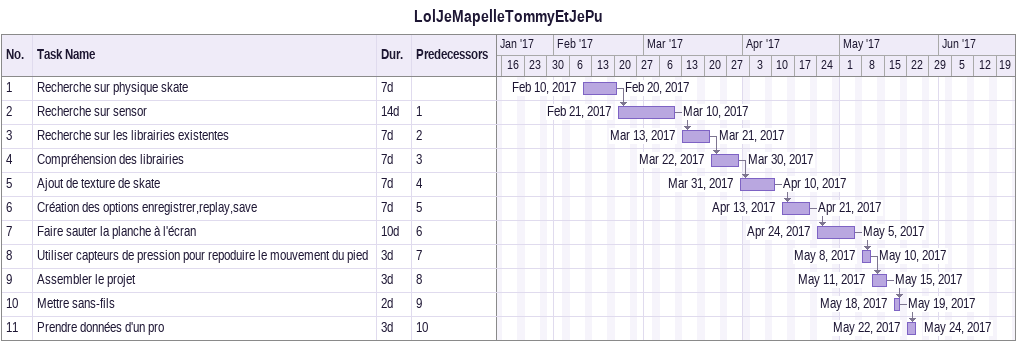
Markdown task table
LolJeMapelleTommyEtJePu

| ID | Task | Duration | Start | Finish | Predecessors |
|---|---|---|---|---|---|
| 1 | Recherche sur physique skate | 7d | 2017-02-10 | 2017-02-20 |  |
| 2 | Recherche sur sensor | 14d | 2017-02-21 | 2017-03-10 | 1 |
| 3 | Recherche sur les librairies existentes | 7d | 2017-03-13 | 2017-03-21 | 2 |
| 4 | Compréhension des librairies | 7d | 2017-03-22 | 2017-03-30 | 3 |
| 5 | Ajout de texture de skate | 7d | 2017-03-31 | 2017-04-10 | 4 |
| 6 | Création des options enregistrer,replay,save | 7d | 2017-04-13 | 2017-04-21 | 5 |
| 7 | Faire sauter la planche à l'écran | 10d | 2017-04-24 | 2017-05-05 | 6 |
| 8 | Utiliser capteurs de pression pour repoduire le mouvement du pied | 3d | 2017-05-08 | 2017-05-10 | 7 |
| 9 | Assembler le projet | 3d | 2017-05-11 | 2017-05-15 | 8 |
| 10 | Mettre sans-fils | 2d | 2017-05-18 | 2017-05-19 | 9 |
| 11 | Prendre données d'un pro | 3d | 2017-05-22 | 2017-05-24 | 10 |
